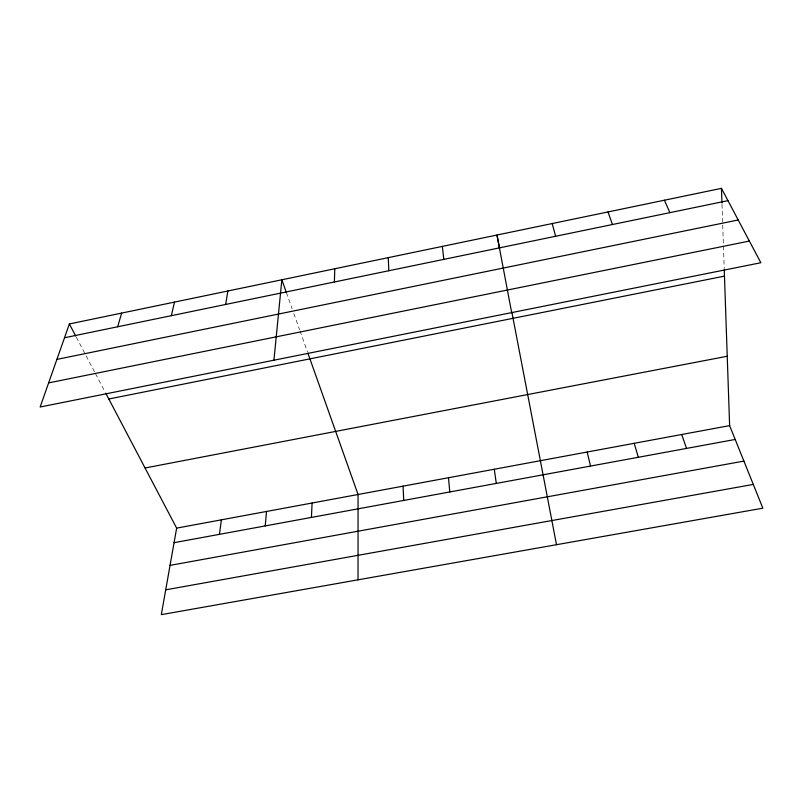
<?xml version="1.0" encoding="UTF-8"?>
<svg xmlns="http://www.w3.org/2000/svg" width="803" height="803" viewBox="0 0 803 803"><rect width="100%" height="100%" fill="white"/><g stroke="black" fill="none" stroke-linecap="round" stroke-linejoin="round"><path stroke-width="0.6" stroke-dasharray="4.01 3.01" d="M76.325 337.19L94.874 372.502M95.457 373.606L105.323 392.376M286.39 292.563L292.172 308.854M293.818 313.501L299.599 329.792M300.011 330.946L307.449 351.885M721.997 204.243L722.67 223.806M722.71 225.031L724.216 268.614"/><path stroke-width="1.2" d="M358.028 579.826L358.058 494.497L307.86 353.049M334.379 281.983L334.791 268.764M311.423 517.413L312.086 503.019M265.221 525.915L266.536 511.461M273.933 360.196L281.853 279.775L286.39 292.563M219.44 534.336L221.387 519.822M225.653 304.457L227.881 290.997M105.906 393.48L176.65 528.123L161.313 614.646L762.85 508.179L729.626 425.62L724.256 269.868M171.36 315.679L174.482 302.099M117.65 326.781L121.654 313.09M69.369 323.96L40.15 407.001L760.853 262.732L721.445 188.354L69.369 323.96L75.743 336.096M64.511 337.762L727.96 200.65M56.893 359.403L738.198 219.982M48.622 382.911L749.37 241.061M108.806 399.001L724.477 276.122M145.062 467.998L727.237 356.251M176.65 528.123L729.626 425.62M174.07 542.687L735.197 439.462M170.045 565.382L743.899 461.083M165.719 589.824L753.284 484.42M664.422 200.218L669.883 212.654M608.012 211.942L612.438 224.519M681.707 434.503L686.535 448.415M634.219 443.306L638.325 457.288M552.193 223.555L555.616 236.263M587.164 452.029L590.546 466.071M499.576 248.518L496.977 235.038L511.672 312.608M511.872 312.206L556.499 544.705M494.297 469.243L496.284 483.416M442.343 246.401L443.808 259.369M448.475 477.735L449.79 491.968M403.066 486.156L403.718 500.44M388.281 257.643L388.803 270.741M721.445 188.354L721.957 203.029"/></g></svg>
